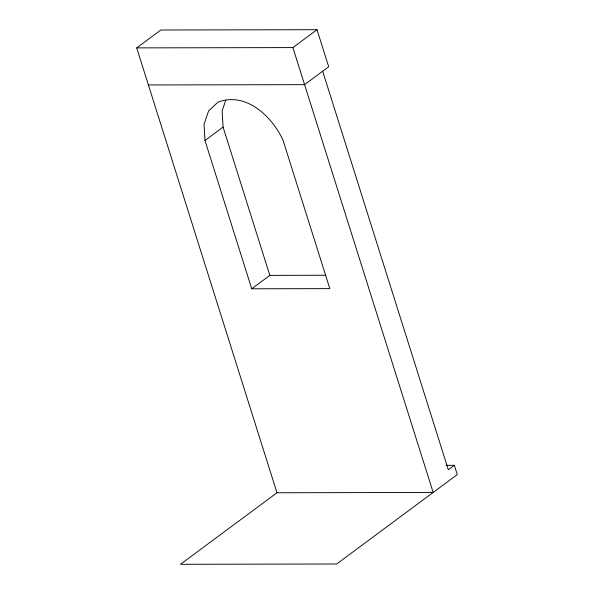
<?xml version="1.0" encoding="UTF-8"?>
<svg xmlns="http://www.w3.org/2000/svg" width="594" height="594" viewBox="0 0 594 594"><rect width="100%" height="100%" fill="white"/><g stroke="black" fill="none" stroke-linecap="round" stroke-linejoin="round"><path stroke-width="0.89" d="M225.809 100.059L222.134 110.915L223.077 127.079L269.832 275.371L251.737 288.788L204.982 140.496L204.039 124.324L208.568 110.967L217.961 102.168C245.894 91.402 272.334 116.573 283.071 140.34L329.826 288.632L251.737 288.788M446.02 465.325L454.365 465.302L457.283 474.576L336.664 563.996L180.487 564.3L276.982 492.76L136.717 47.884L160.84 30.004L317.018 29.7L328.705 66.773L304.581 84.66L148.403 84.957M136.717 47.884L292.894 47.587L317.018 29.7M204.982 140.496L223.077 127.079M454.365 465.302L448.329 469.78L322.676 71.243M269.832 275.371L325.868 275.26M276.982 492.76L433.16 492.456L292.894 47.587"/></g></svg>
